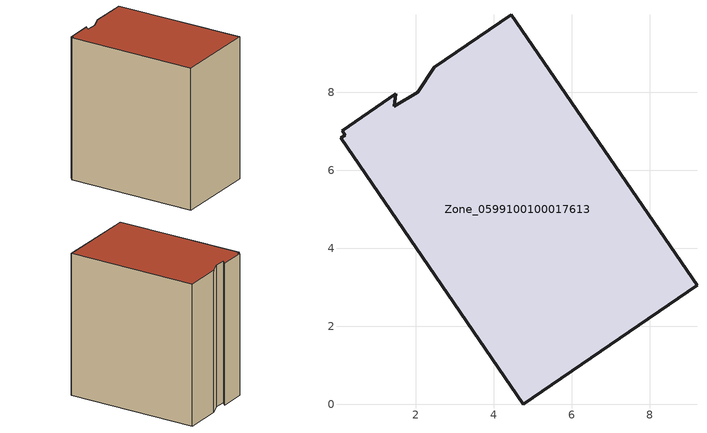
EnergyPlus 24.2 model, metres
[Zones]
Zone_0599100100017613
 floor ground (C_G): 2.05,8.01 2.48,8.63 4.45,9.99 9.21,3.06 4.75,0 0.07,6.83 0.19,6.9 0.12,7.01 1.49,7.96 1.45,7.65 z0
 wall outside (C_F): 4.75,0 9.21,3.06 4.45,9.99 2.48,8.63 2.05,8.01 1.45,7.65 1.49,7.96 0.12,7.01 0.19,6.9 0.07,6.83 4.75,0 z0:9.13
 roof outside (C_R): 0.07,6.83 4.75,0 9.21,3.06 4.45,9.99 2.48,8.63 2.05,8.01 1.45,7.65 1.49,7.96 0.12,7.01 0.19,6.9 z9.13
[BUILDING]
Pand.0599100100017613: North Axis=0; Terrain=City; Loads Convergence Tolerance Value=0.04; Temperature Convergence Tolerance Value=0.4; Solar Distribution=FullExterior; Maximum Number of Warmup Days=25; Minimum Number of Warmup Days=1
[Site:Location]
Rotterdam.The.Hague.AP_ZH_NLD Design_Conditions: Latitude=51.96; Longitude=4.45; Time Zone=1; Elevation=-4.5
[SITE:GROUNDTEMPERATURE:BUILDINGSURFACE]
18, 18, 18, 18, 18, 18, 18, 18, 18, 18, 18, 18
[MATERIAL] Thermal Absorptance=0.9; Solar Absorptance=0.7; Visible Absorptance=0.7
Name | Roughness | Thickness | Conductivity | Density | Specific Heat
G.TI.2015-2018 | MediumSmooth | 0.15 | 0.0428571 | 540 | 1210
F.TI.2015-2018 | Rough | 0.3 | 0.0666667 | 1920 | 840
R.TI.2015-2018 | MediumRough | 0.2 | 0.0333333 | 1500 | 1000
[CONSTRUCTION]
C_G: G.TI.2015-2018
C_F: F.TI.2015-2018
C_R: R.TI.2015-2018
[ZONE]
Zone_0599100100017613: Type=1; Multiplier=1; Ceiling Height=Autocalculate; Volume=Autocalculate; Floor Area=autocalculate; Part of Total Floor Area=Yes
[ZONEINFILTRATION:DESIGNFLOWRATE]
Infil_Zone_0599100100017613: Zone or ZoneList or Space or SpaceList=Zone_0599100100017613; Schedule=AlwaysOn; Design Flow Rate Calculation Method=Flow/Area; Flow Rate per Floor Area=0.0015; Constant Term Coefficient=1; Temperature Term Coefficient=0; Velocity Term Coefficient=0; Velocity Squared Term Coefficient=0
[HVACTEMPLATE:ZONE:IDEALLOADSAIRSYSTEM]
Zone_0599100100017613: Maximum Heating Supply Air Temperature=50; Minimum Cooling Supply Air Temperature=13; Maximum Heating Supply Air Humidity Ratio=0.0156; Minimum Cooling Supply Air Humidity Ratio=0.0077; Heating Limit=NoLimit; Cooling Limit=NoLimit; Dehumidification Control Type=ConstantSensibleHeatRatio; Cooling Sensible Heat Ratio=0.7; Dehumidification Setpoint=60; Humidification Control Type=None; Humidification Setpoint=30; Outdoor Air Method=None; Outdoor Air Flow Rate per Person=0.00944; Outdoor Air Flow Rate per Zone Floor Area=0; Outdoor Air Flow Rate per Zone=0; Demand Controlled Ventilation Type=None; Outdoor Air Economizer Type=NoEconomizer; Heat Recovery Type=None; Sensible Heat Recovery Effectiveness=0.7; Latent Heat Recovery Effectiveness=0.65
[ZONECONTROL:THERMOSTAT]
ThermostatControl_Zone_0599100100017613: Zone or ZoneList=Zone_0599100100017613; Control Type Schedule=DualSetpointControlType; Control 1=Thermostat_Zone_0599100100017613; Temperature Difference Between Cutout And Setpoint=0
[THERMOSTATSETPOINT:DUALSETPOINT]
Thermostat_Zone_0599100100017613: Heating Setpoint Temperature Schedule=HeatingSetpoint_Zone_0599100100017613; Cooling Setpoint Temperature Schedule=CoolingSetpoint_Zone_0599100100017613
[SCHEDULE:COMPACT]
HeatingSetpoint_Zone_0599100100017613: Through: 12/31, For: AllDays, Until: 24:00, 21
CoolingSetpoint_Zone_0599100100017613: Through: 12/31, For: AllDays, Until: 24:00, 24
DualSetpointControlType: Through: 12/31, For: AllDays, Until: 24:00, 4
AlwaysOn: Through: 12/31, For: AllDays, Until: 24:00, 1
